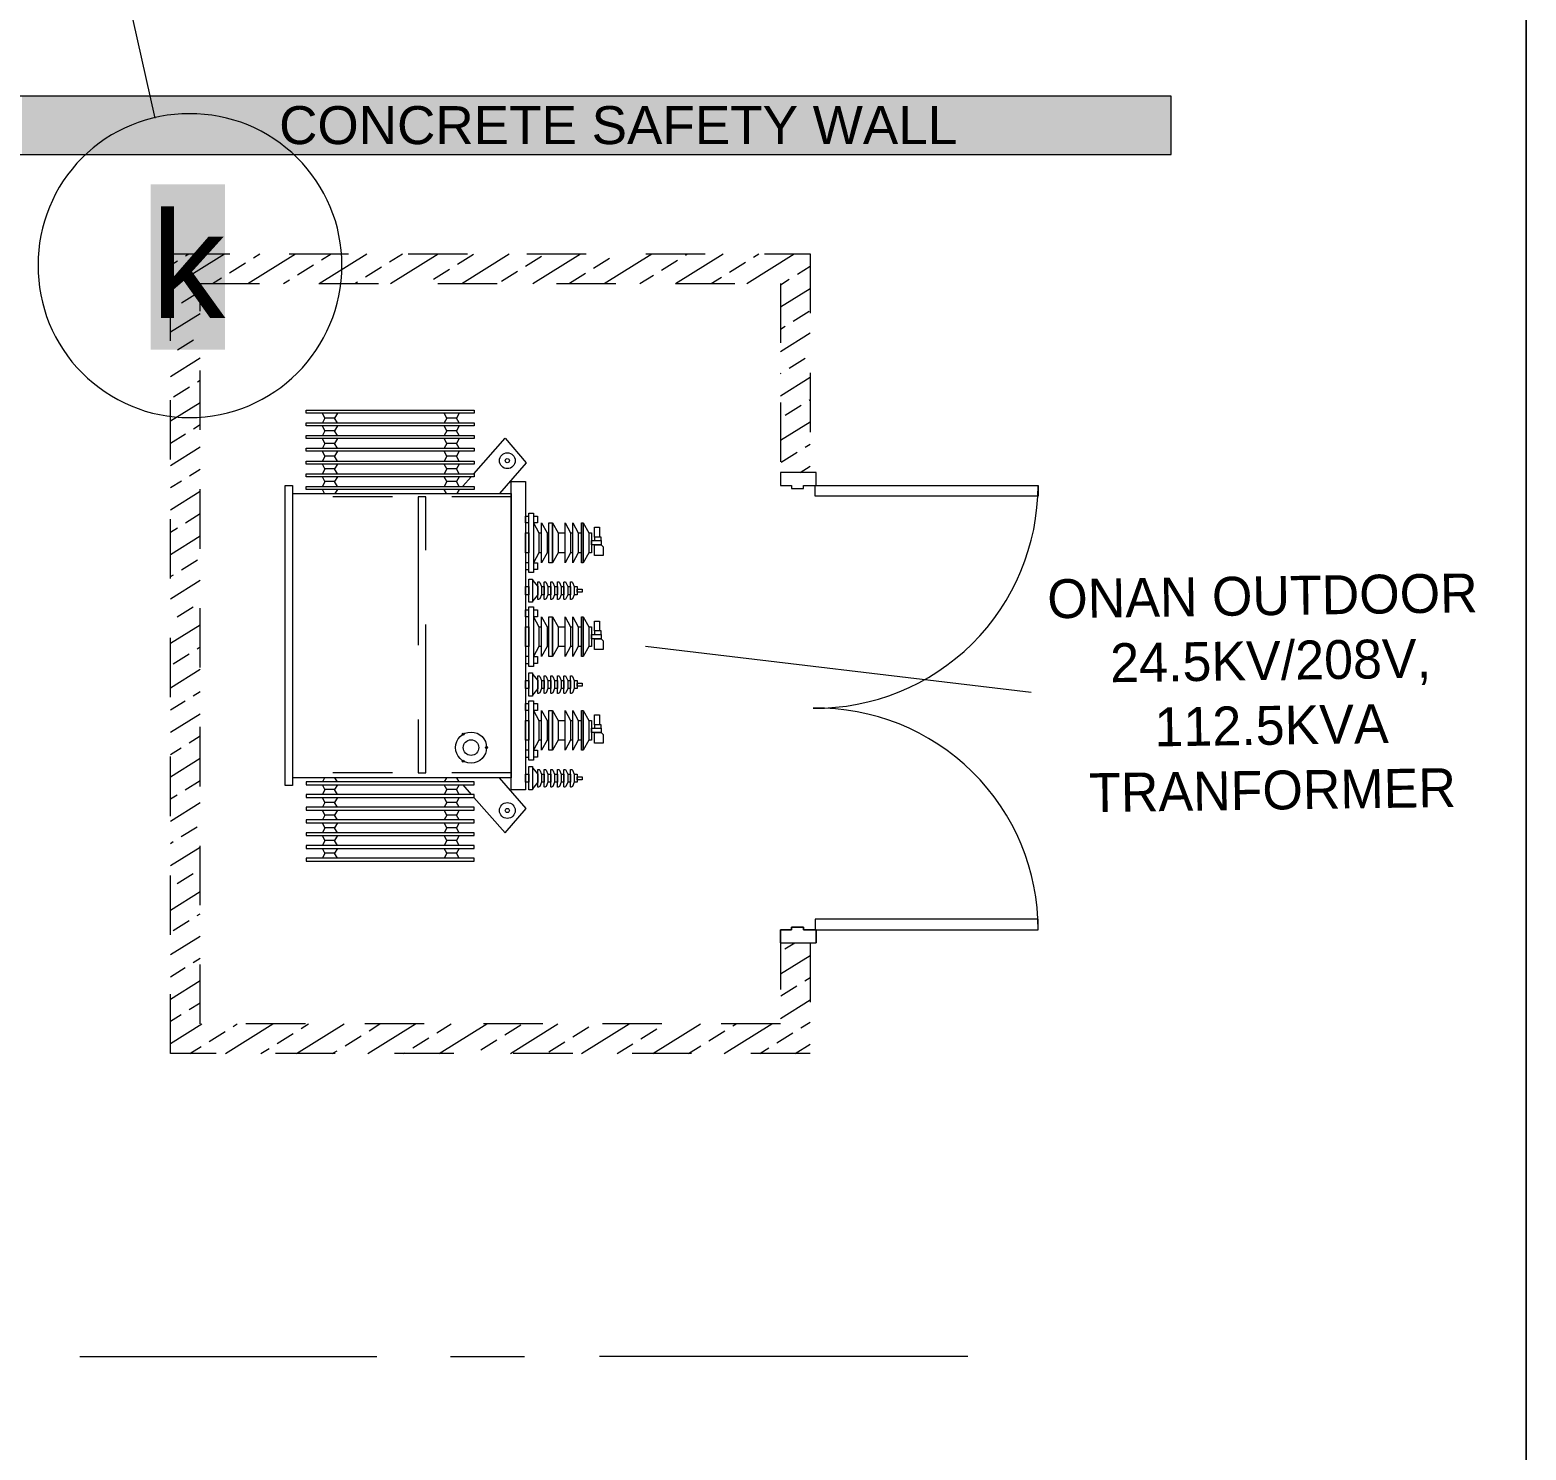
# Model space of a CAD drawing. Header units: inches. Extents: x 0.9 to 36.3, y 0.7 to 23.3.
# Drawn here: x 29.846 to 32.364, y 5.952 to 8.343 of the extents above; entities that cross this region are included whole.
import ezdxf

# ---------------------------------------------------------------- set-up
doc = ezdxf.new("R2010")
doc.units = ezdxf.units.IN
for name, pattern in [('CENTER', [50.8, 31.75, -6.35, 6.35, -6.35]), ('DASHED2', [0.375, 0.25, -0.125]), ('HIDDEN', [0.375, 0.25, -0.125])]:
    doc.linetypes.add(name, pattern=pattern)
doc.layers.add('PDF_Geometry', color=7, linetype='Continuous', lineweight=9, true_color=0x777777)
doc.layers.add('transformer', color=7, linetype='Continuous', lineweight=15, true_color=0xb1a785)
doc.layers.add('PDF_Solid Fills', color=7, linetype='Continuous', true_color=0xffffff)
doc.layers.add('PDF_Text', color=7, linetype='Continuous')
doc.styles.add('PDF Arial', font='arial.ttf')
doc.styles.get("Standard").update_dxf_attribs({"font": 'arial.ttf'})
pattern_1 = [(31.97041, (-1.401335, 0.010687), (-0.03362206, 0.05386842), []), (31.97041, (-1.35759, 0.000563), (-0.03362206, 0.05386842), [0.03175, -0.015875])]

msp = doc.modelspace()

# ---------------------------------------------------------------- hatches: boundary and pattern name
at = {"layer": 'PDF_Geometry', "linetype": 'DASHED2', "ltscale": 0.08, "transparency": 33554559}
h = msp.add_hatch(color=256, dxfattribs=at)
h.dxf.hatch_style = 1
h.paths.add_polyline_path([(31.767, 8.2313), (30.0487, 8.2313), (30.0567, 8.1956, -0.057462), (30.1145, 8.202, -0.191616), (30.2903, 8.1332), (31.767, 8.1332)])
h.paths.add_polyline_path([(30.0487, 8.2313), (29.8324, 8.2313), (29.8324, 8.1332), (29.9397, 8.1332, -0.132886), (30.0567, 8.1956)])
h.paths.add_polyline_path([(30.1145, 8.202, 0.191813), (29.9397, 8.1332), (30.2903, 8.1332, 0.191616)])
at = {"layer": 'transformer', "linetype": 'DASHED2', "ltscale": 0.05, "transparency": 33554559}
h = msp.add_hatch(dxfattribs=at)
h.set_pattern_fill('ANSI33', color=256, scale=0.01, angle=-13.0296)
h.set_pattern_definition(pattern_1)
h.paths.add_polyline_path([(31.1096, 7.916), (31.1096, 7.5979), (31.1596, 7.5979), (31.1596, 7.966), (30.0825, 7.966), (30.0825, 6.6197), (30.7382, 6.6197), (30.7498, 6.6697), (30.1325, 6.6697), (30.1325, 7.916)])
h = msp.add_hatch(dxfattribs=at)
h.set_pattern_fill('ANSI33', color=256, scale=0.01, angle=-13.0296)
h.set_pattern_definition(pattern_1)
h.paths.add_polyline_path([(31.1596, 6.8062), (31.1096, 6.8062), (31.1096, 6.6697), (30.7498, 6.6697), (30.7382, 6.6197), (31.1596, 6.6197)])

# ---------------------------------------------------------------- linework, layer by layer
at = {"layer": 'PDF_Geometry', "linetype": 'ByBlock'}
msp.add_lwpolyline([(32.3645, 1.0083), (1.135, 1.0083), (32.3645, 1.0083), (32.3645, 22.9929), (1.135, 22.9929), (32.3645, 22.9929)], close=True, dxfattribs=at)
for points in [[(30.0569, 8.1946), (29.9902, 8.4929)], [(29.8289, 8.1332), (31.767, 8.1332), (31.767, 8.2313), (29.8289, 8.2313)], [(29.93, 6.11), (30.43, 6.11)], [(30.5537, 6.1101), (30.6787, 6.1101)], [(30.8048, 6.1103), (31.4249, 6.1103)]]:
    msp.add_lwpolyline(points, dxfattribs=at)
msp.add_lwpolyline([(30.1145, 8.202, 0.416658), (29.8596, 7.947, 0.415315), (30.1145, 7.6903, 0.414084), (30.3713, 7.947, 0.415408)], format="xyb", close=True, dxfattribs=at)
at = {"layer": 'PDF_Solid Fills', "linetype": 'ByBlock', "transparency": 33554559}
msp.add_solid([(30.0494, 8.0832), (30.1744, 8.0832), (30.0494, 7.8048), (30.1744, 7.8048)], dxfattribs=at)
at = {"layer": 'transformer', "linetype": 'HIDDEN', "lineweight": 0, "ltscale": 0.1}
for p, q in [((30.6561, 7.5573), (30.2879, 7.5573)), ((30.6561, 7.0923), (30.2879, 7.0923))]:
    msp.add_line(p, q, dxfattribs=at)
at = {"layer": 'transformer', "ltscale": 6}
msp.add_line((31.5316, 7.2275), (30.8822, 7.3049), dxfattribs=at)
at = {"layer": 'transformer', "linetype": 'DASHED2', "ltscale": 0.05}
for points in [[(31.1596, 6.8062), (31.1596, 6.6197), (30.0825, 6.6197), (30.0825, 7.966), (31.1596, 7.966), (31.1596, 7.5979)], [(31.1096, 6.8279), (31.1096, 6.6697), (30.1325, 6.6697), (30.1325, 7.916), (31.1096, 7.916), (31.1096, 7.5762)]]:
    msp.add_lwpolyline(points, dxfattribs=at)
at = {"layer": 'transformer', "linetype": 'Continuous', "lineweight": 0}
for points in [[(30.5938, 7.7029), (30.5938, 7.6979), (30.3112, 7.6979), (30.3112, 7.7029)], [(30.5938, 7.6815), (30.5938, 7.6765), (30.3112, 7.6765), (30.3112, 7.6815)], [(30.5938, 7.6601), (30.5938, 7.6551), (30.3112, 7.6551), (30.3112, 7.6601)], [(30.5938, 7.6387), (30.5938, 7.6337), (30.3112, 7.6337), (30.3112, 7.6387)], [(30.5938, 7.6173), (30.5938, 7.6123), (30.3112, 7.6123), (30.3112, 7.6173)], [(30.5938, 7.5959), (30.5938, 7.5909), (30.3112, 7.5909), (30.3112, 7.5959)], [(30.6804, 7.5831), (30.6804, 7.0637), (30.6561, 7.0637), (30.6561, 7.5831)], [(30.2879, 7.5759), (30.2879, 7.071), (30.2755, 7.071), (30.2755, 7.5759)], [(30.5938, 7.5746), (30.5938, 7.5696), (30.3112, 7.5696), (30.3112, 7.5746)], [(30.6934, 7.5297), (30.6934, 7.4298), (30.6858, 7.4298), (30.6858, 7.5297)], [(30.7259, 7.5133), (30.7259, 7.4462), (30.7194, 7.4462), (30.7194, 7.5133)], [(30.7775, 7.5133), (30.7775, 7.4462), (30.7742, 7.4462), (30.7742, 7.5133)], [(30.7963, 7.4893), (30.7963, 7.5057), (30.8049, 7.5057), (30.8049, 7.4893)], [(30.6858, 7.4965), (30.6858, 7.463), (30.6804, 7.463), (30.6804, 7.4965)], [(30.8078, 7.4833), (30.8078, 7.4762), (30.7914, 7.4762), (30.7914, 7.4833)], [(30.8078, 7.4833), (30.8078, 7.4893), (30.7963, 7.4893), (30.7963, 7.4833)], [(30.6858, 7.4059), (30.6858, 7.3923), (30.6804, 7.3923), (30.6804, 7.4059)], [(30.6917, 7.4187), (30.6917, 7.3795), (30.6858, 7.3795), (30.6858, 7.4187)], [(30.7754, 7.4015), (30.7754, 7.3967), (30.7671, 7.3967), (30.7671, 7.4015)], [(30.6934, 7.3716), (30.6934, 7.2717), (30.6858, 7.2717), (30.6858, 7.3716)], [(30.7259, 7.3552), (30.7259, 7.2881), (30.7194, 7.2881), (30.7194, 7.3552)], [(30.7775, 7.3552), (30.7775, 7.2881), (30.7742, 7.2881), (30.7742, 7.3552)], [(30.6858, 7.3384), (30.6858, 7.3049), (30.6804, 7.3049), (30.6804, 7.3384)], [(30.7963, 7.3312), (30.7963, 7.3476), (30.8049, 7.3476), (30.8049, 7.3312)], [(30.8078, 7.3252), (30.8078, 7.3312), (30.7963, 7.3312), (30.7963, 7.3252)], [(30.8078, 7.3252), (30.8078, 7.3181), (30.7914, 7.3181), (30.7914, 7.3252)], [(30.6917, 7.2606), (30.6917, 7.2214), (30.6858, 7.2214), (30.6858, 7.2606)], [(30.6858, 7.2478), (30.6858, 7.2342), (30.6804, 7.2342), (30.6804, 7.2478)], [(30.7754, 7.2434), (30.7754, 7.2386), (30.7671, 7.2386), (30.7671, 7.2434)], [(30.6934, 7.2139), (30.6934, 7.114), (30.6858, 7.114), (30.6858, 7.2139)], [(30.6858, 7.1807), (30.6858, 7.1472), (30.6804, 7.1472), (30.6804, 7.1807)], [(30.7259, 7.1975), (30.7259, 7.1304), (30.7194, 7.1304), (30.7194, 7.1975)], [(30.7775, 7.1975), (30.7775, 7.1304), (30.7742, 7.1304), (30.7742, 7.1975)], [(30.7963, 7.1735), (30.7963, 7.1899), (30.8049, 7.1899), (30.8049, 7.1735)], [(30.8078, 7.1675), (30.8078, 7.1604), (30.7914, 7.1604), (30.7914, 7.1675)], [(30.8078, 7.1675), (30.8078, 7.1735), (30.7963, 7.1735), (30.7963, 7.1675)], [(30.6917, 7.1029), (30.6917, 7.0637), (30.6858, 7.0637), (30.6858, 7.1029)], [(30.5938, 7.0722), (30.5938, 7.0772), (30.3112, 7.0772), (30.3112, 7.0722)], [(30.6858, 7.0901), (30.6858, 7.0765), (30.6804, 7.0765), (30.6804, 7.0901)], [(30.7754, 7.0857), (30.7754, 7.0809), (30.7671, 7.0809), (30.7671, 7.0857)], [(30.5938, 7.0509), (30.5938, 7.0559), (30.3112, 7.0559), (30.3112, 7.0509)], [(30.5938, 7.0295), (30.5938, 7.0345), (30.3112, 7.0345), (30.3112, 7.0295)], [(30.5938, 7.0081), (30.5938, 7.0131), (30.3112, 7.0131), (30.3112, 7.0081)], [(30.5938, 6.9867), (30.5938, 6.9917), (30.3112, 6.9917), (30.3112, 6.9867)], [(30.5938, 6.9653), (30.5938, 6.9703), (30.3112, 6.9703), (30.3112, 6.9653)], [(30.5938, 6.9439), (30.5938, 6.9489), (30.3112, 6.9489), (30.3112, 6.9439)]]:
    msp.add_lwpolyline(points, close=True, dxfattribs=at)
for points in [[(30.3636, 7.6979), (30.3587, 7.6897), (30.3425, 7.6897), (30.3383, 7.6979)], [(30.3636, 7.6815), (30.3587, 7.6897), (30.3425, 7.6897), (30.3383, 7.6815)], [(30.5688, 7.6979), (30.5639, 7.6897), (30.5477, 7.6897), (30.5435, 7.6979)], [(30.5688, 7.6815), (30.5639, 7.6897), (30.5477, 7.6897), (30.5435, 7.6815)], [(30.3636, 7.6765), (30.3587, 7.6683), (30.3425, 7.6683), (30.3383, 7.6765)], [(30.3636, 7.6601), (30.3587, 7.6683), (30.3425, 7.6683), (30.3383, 7.6601)], [(30.5688, 7.6765), (30.5639, 7.6683), (30.5477, 7.6683), (30.5435, 7.6765)], [(30.5688, 7.6601), (30.5639, 7.6683), (30.5477, 7.6683), (30.5435, 7.6601)], [(30.3636, 7.6551), (30.3587, 7.6469), (30.3425, 7.6469), (30.3383, 7.6551)], [(30.3636, 7.6387), (30.3587, 7.6469), (30.3425, 7.6469), (30.3383, 7.6387)], [(30.3636, 7.6337), (30.3587, 7.6255), (30.3425, 7.6255), (30.3383, 7.6337)], [(30.5688, 7.6551), (30.5639, 7.6469), (30.5477, 7.6469), (30.5435, 7.6551)], [(30.5688, 7.6387), (30.5639, 7.6469), (30.5477, 7.6469), (30.5435, 7.6387)], [(30.5688, 7.6337), (30.5639, 7.6255), (30.5477, 7.6255), (30.5435, 7.6337)], [(30.5933, 7.5959), (30.6458, 7.6556), (30.6815, 7.6144), (30.6363, 7.5626)], [(30.3636, 7.6173), (30.3587, 7.6255), (30.3425, 7.6255), (30.3383, 7.6173)], [(30.3636, 7.6123), (30.3587, 7.6041), (30.3425, 7.6041), (30.3383, 7.6123)], [(30.5688, 7.6173), (30.5639, 7.6255), (30.5477, 7.6255), (30.5435, 7.6173)], [(30.5688, 7.6123), (30.5639, 7.6041), (30.5477, 7.6041), (30.5435, 7.6123)], [(30.3636, 7.5959), (30.3587, 7.6041), (30.3425, 7.6041), (30.3383, 7.5959)], [(30.3636, 7.5909), (30.3587, 7.5828), (30.3425, 7.5828), (30.3383, 7.5909)], [(30.3636, 7.5746), (30.3587, 7.5828), (30.3425, 7.5828), (30.3383, 7.5746)], [(30.5688, 7.5959), (30.5639, 7.6041), (30.5477, 7.6041), (30.5435, 7.5959)], [(30.5688, 7.5909), (30.5639, 7.5828), (30.5477, 7.5828), (30.5435, 7.5909)], [(30.5688, 7.5746), (30.5639, 7.5828), (30.5477, 7.5828), (30.5435, 7.5746)], [(30.5747, 7.5749), (30.5889, 7.5909)], [(30.2879, 7.5626), (30.6561, 7.5626), (30.6561, 7.0842), (30.2879, 7.0842)], [(30.3419, 7.5626), (30.3383, 7.5696)], [(30.3636, 7.5696), (30.3594, 7.5626)], [(30.5471, 7.5626), (30.5435, 7.5696)], [(30.5688, 7.5696), (30.5646, 7.5626)], [(30.6858, 7.5133), (30.6804, 7.5133), (30.6804, 7.5247), (30.6858, 7.5247)], [(30.6934, 7.5247), (30.7003, 7.5247), (30.7003, 7.5133), (30.6934, 7.5133), (30.7025, 7.4965), (30.7025, 7.463), (30.6934, 7.4462), (30.7003, 7.4462), (30.7003, 7.4348), (30.6934, 7.4348)], [(30.7074, 7.4462), (30.7074, 7.5133), (30.7165, 7.4965), (30.7165, 7.463), (30.7074, 7.4462)], [(30.7259, 7.4462), (30.7259, 7.5133), (30.735, 7.4965), (30.735, 7.463), (30.7259, 7.4462)], [(30.7468, 7.4462), (30.7468, 7.5133), (30.7559, 7.4965), (30.7559, 7.463), (30.7468, 7.4462)], [(30.7596, 7.4462), (30.7596, 7.5133), (30.7688, 7.4965), (30.7688, 7.463), (30.7596, 7.4462)], [(30.7775, 7.4462), (30.7775, 7.5133), (30.7866, 7.4965), (30.7866, 7.463), (30.7775, 7.4462)], [(30.7025, 7.4965), (30.7074, 7.4965)], [(30.7165, 7.4965), (30.7194, 7.4965)], [(30.735, 7.4965), (30.7468, 7.4965)], [(30.7559, 7.4965), (30.7596, 7.4965)], [(30.7688, 7.4965), (30.7742, 7.4965)], [(30.7866, 7.4965), (30.7914, 7.4965), (30.7914, 7.463), (30.7866, 7.463)], [(30.7074, 7.463), (30.7025, 7.463)], [(30.7194, 7.463), (30.7165, 7.463)], [(30.7468, 7.463), (30.735, 7.463)], [(30.7596, 7.463), (30.7559, 7.463)], [(30.7742, 7.463), (30.7688, 7.463)], [(30.8078, 7.4762), (30.811, 7.4729), (30.811, 7.4583), (30.7963, 7.4583), (30.7963, 7.4762), (30.8078, 7.4762)], [(30.6858, 7.4462), (30.6804, 7.4462), (30.6804, 7.4348), (30.6858, 7.4348)], [(30.6917, 7.4169), (30.7008, 7.4059), (30.7008, 7.3923), (30.6917, 7.3813)], [(30.707, 7.4059), (30.7118, 7.4059), (30.7118, 7.3923), (30.707, 7.3923)], [(30.718, 7.4059), (30.7229, 7.4059), (30.7229, 7.3923), (30.718, 7.3923)], [(30.7291, 7.4059), (30.7339, 7.4059), (30.7339, 7.3923), (30.7291, 7.3923)], [(30.7401, 7.4059), (30.745, 7.4059), (30.745, 7.3923), (30.7401, 7.3923)], [(30.7512, 7.4059), (30.756, 7.4059), (30.756, 7.3923), (30.7512, 7.3923)], [(30.7622, 7.4059), (30.7671, 7.4059), (30.7671, 7.3923), (30.7622, 7.3923)], [(30.6858, 7.3552), (30.6804, 7.3552), (30.6804, 7.3666), (30.6858, 7.3666)], [(30.6934, 7.3666), (30.7003, 7.3666), (30.7003, 7.3552), (30.6934, 7.3552), (30.7025, 7.3384), (30.7025, 7.3049), (30.6934, 7.2881), (30.7003, 7.2881), (30.7003, 7.2767), (30.6934, 7.2767)], [(30.7074, 7.2881), (30.7074, 7.3552), (30.7165, 7.3384), (30.7165, 7.3049), (30.7074, 7.2881)], [(30.7259, 7.2881), (30.7259, 7.3552), (30.735, 7.3384), (30.735, 7.3049), (30.7259, 7.2881)], [(30.7468, 7.2881), (30.7468, 7.3552), (30.7559, 7.3384), (30.7559, 7.3049), (30.7468, 7.2881)], [(30.7596, 7.2881), (30.7596, 7.3552), (30.7688, 7.3384), (30.7688, 7.3049), (30.7596, 7.2881)], [(30.7775, 7.2881), (30.7775, 7.3552), (30.7866, 7.3384), (30.7866, 7.3049), (30.7775, 7.2881)], [(30.7025, 7.3384), (30.7074, 7.3384)], [(30.7165, 7.3384), (30.7194, 7.3384)], [(30.735, 7.3384), (30.7468, 7.3384)], [(30.7559, 7.3384), (30.7596, 7.3384)], [(30.7688, 7.3384), (30.7742, 7.3384)], [(30.7866, 7.3384), (30.7914, 7.3384), (30.7914, 7.3049), (30.7866, 7.3049)], [(30.7074, 7.3049), (30.7025, 7.3049)], [(30.7194, 7.3049), (30.7165, 7.3049)], [(30.7468, 7.3049), (30.735, 7.3049)], [(30.7596, 7.3049), (30.7559, 7.3049)], [(30.7742, 7.3049), (30.7688, 7.3049)], [(30.8078, 7.3181), (30.811, 7.3148), (30.811, 7.3002), (30.7963, 7.3002), (30.7963, 7.3181), (30.8078, 7.3181)], [(30.6858, 7.2881), (30.6804, 7.2881), (30.6804, 7.2767), (30.6858, 7.2767)], [(30.6917, 7.2588), (30.7008, 7.2478), (30.7008, 7.2342), (30.6917, 7.2232)], [(30.707, 7.2478), (30.7118, 7.2478), (30.7118, 7.2342), (30.707, 7.2342)], [(30.718, 7.2478), (30.7229, 7.2478), (30.7229, 7.2342), (30.718, 7.2342)], [(30.7291, 7.2478), (30.7339, 7.2478), (30.7339, 7.2342), (30.7291, 7.2342)], [(30.7401, 7.2478), (30.745, 7.2478), (30.745, 7.2342), (30.7401, 7.2342)], [(30.7512, 7.2478), (30.756, 7.2478), (30.756, 7.2342), (30.7512, 7.2342)], [(30.7622, 7.2478), (30.7671, 7.2478), (30.7671, 7.2342), (30.7622, 7.2342)], [(30.6858, 7.1975), (30.6804, 7.1975), (30.6804, 7.2089), (30.6858, 7.2089)], [(30.6934, 7.2089), (30.7003, 7.2089), (30.7003, 7.1975), (30.6934, 7.1975), (30.7025, 7.1807), (30.7025, 7.1472), (30.6934, 7.1304), (30.7003, 7.1304), (30.7003, 7.119), (30.6934, 7.119)], [(30.7025, 7.1807), (30.7074, 7.1807)], [(30.7074, 7.1304), (30.7074, 7.1975), (30.7165, 7.1807), (30.7165, 7.1472), (30.7074, 7.1304)], [(30.7165, 7.1807), (30.7194, 7.1807)], [(30.7259, 7.1304), (30.7259, 7.1975), (30.735, 7.1807), (30.735, 7.1472), (30.7259, 7.1304)], [(30.735, 7.1807), (30.7468, 7.1807)], [(30.7468, 7.1304), (30.7468, 7.1975), (30.7559, 7.1807), (30.7559, 7.1472), (30.7468, 7.1304)], [(30.7559, 7.1807), (30.7596, 7.1807)], [(30.7596, 7.1304), (30.7596, 7.1975), (30.7688, 7.1807), (30.7688, 7.1472), (30.7596, 7.1304)], [(30.7688, 7.1807), (30.7742, 7.1807)], [(30.7775, 7.1304), (30.7775, 7.1975), (30.7866, 7.1807), (30.7866, 7.1472), (30.7775, 7.1304)], [(30.7866, 7.1807), (30.7914, 7.1807), (30.7914, 7.1472), (30.7866, 7.1472)], [(30.8078, 7.1604), (30.811, 7.1571), (30.811, 7.1426), (30.7963, 7.1426), (30.7963, 7.1604), (30.8078, 7.1604)], [(30.6858, 7.1304), (30.6804, 7.1304), (30.6804, 7.119), (30.6858, 7.119)], [(30.7074, 7.1472), (30.7025, 7.1472)], [(30.7194, 7.1472), (30.7165, 7.1472)], [(30.7468, 7.1472), (30.735, 7.1472)], [(30.7596, 7.1472), (30.7559, 7.1472)], [(30.7742, 7.1472), (30.7688, 7.1472)], [(30.3419, 7.0842), (30.3383, 7.0772)], [(30.3636, 7.0772), (30.3594, 7.0842)], [(30.5471, 7.0842), (30.5435, 7.0772)], [(30.5688, 7.0772), (30.5646, 7.0842)], [(30.5933, 7.0509), (30.6458, 6.9912), (30.6815, 7.0325), (30.6363, 7.0842)], [(30.6917, 7.1011), (30.7008, 7.0901), (30.7008, 7.0765), (30.6917, 7.0656)], [(30.707, 7.0901), (30.7118, 7.0901), (30.7118, 7.0765), (30.707, 7.0765)], [(30.718, 7.0901), (30.7229, 7.0901), (30.7229, 7.0765), (30.718, 7.0765)], [(30.7291, 7.0901), (30.7339, 7.0901), (30.7339, 7.0765), (30.7291, 7.0765)], [(30.7401, 7.0901), (30.745, 7.0901), (30.745, 7.0765), (30.7401, 7.0765)], [(30.7512, 7.0901), (30.756, 7.0901), (30.756, 7.0765), (30.7512, 7.0765)], [(30.7622, 7.0901), (30.7671, 7.0901), (30.7671, 7.0765), (30.7622, 7.0765)], [(30.3636, 7.0722), (30.3587, 7.0641), (30.3425, 7.0641), (30.3383, 7.0722)], [(30.3636, 7.0559), (30.3587, 7.0641), (30.3425, 7.0641), (30.3383, 7.0559)], [(30.5688, 7.0722), (30.5639, 7.0641), (30.5477, 7.0641), (30.5435, 7.0722)], [(30.5688, 7.0559), (30.5639, 7.0641), (30.5477, 7.0641), (30.5435, 7.0559)], [(30.5747, 7.072), (30.5889, 7.0559)], [(30.3636, 7.0509), (30.3587, 7.0427), (30.3425, 7.0427), (30.3383, 7.0509)], [(30.3636, 7.0345), (30.3587, 7.0427), (30.3425, 7.0427), (30.3383, 7.0345)], [(30.3636, 7.0295), (30.3587, 7.0213), (30.3425, 7.0213), (30.3383, 7.0295)], [(30.5688, 7.0509), (30.5639, 7.0427), (30.5477, 7.0427), (30.5435, 7.0509)], [(30.5688, 7.0345), (30.5639, 7.0427), (30.5477, 7.0427), (30.5435, 7.0345)], [(30.5688, 7.0295), (30.5639, 7.0213), (30.5477, 7.0213), (30.5435, 7.0295)], [(30.3636, 7.0131), (30.3587, 7.0213), (30.3425, 7.0213), (30.3383, 7.0131)], [(30.3636, 7.0081), (30.3587, 6.9999), (30.3425, 6.9999), (30.3383, 7.0081)], [(30.5688, 7.0131), (30.5639, 7.0213), (30.5477, 7.0213), (30.5435, 7.0131)], [(30.5688, 7.0081), (30.5639, 6.9999), (30.5477, 6.9999), (30.5435, 7.0081)], [(30.3636, 6.9917), (30.3587, 6.9999), (30.3425, 6.9999), (30.3383, 6.9917)], [(30.3636, 6.9867), (30.3587, 6.9785), (30.3425, 6.9785), (30.3383, 6.9867)], [(30.3636, 6.9703), (30.3587, 6.9785), (30.3425, 6.9785), (30.3383, 6.9703)], [(30.5688, 6.9917), (30.5639, 6.9999), (30.5477, 6.9999), (30.5435, 6.9917)], [(30.5688, 6.9867), (30.5639, 6.9785), (30.5477, 6.9785), (30.5435, 6.9867)], [(30.5688, 6.9703), (30.5639, 6.9785), (30.5477, 6.9785), (30.5435, 6.9703)], [(30.3636, 6.9653), (30.3587, 6.9571), (30.3425, 6.9571), (30.3383, 6.9653)], [(30.3636, 6.9489), (30.3587, 6.9571), (30.3425, 6.9571), (30.3383, 6.9489)], [(30.5688, 6.9653), (30.5639, 6.9571), (30.5477, 6.9571), (30.5435, 6.9653)], [(30.5688, 6.9489), (30.5639, 6.9571), (30.5477, 6.9571), (30.5435, 6.9489)]]:
    msp.add_lwpolyline(points, dxfattribs=at)
at = {"layer": 'transformer', "linetype": 'ByBlock'}
for points in [[(31.1096, 7.5979), (31.1096, 7.5762), (31.1279, 7.5762), (31.1279, 7.5712), (31.1479, 7.5712), (31.1479, 7.5762), (31.1696, 7.5762), (31.1696, 7.5979)], [(31.5429, 7.5762), (31.5429, 7.5579), (31.1679, 7.5579), (31.1679, 7.5762)], [(31.1096, 6.8062), (31.1696, 6.8062), (31.1696, 6.8279), (31.1479, 6.8279), (31.1479, 6.8329), (31.1279, 6.8329), (31.1279, 6.8279), (31.1096, 6.8279)], [(31.5429, 6.8279), (31.5429, 6.8462), (31.1679, 6.8462), (31.1679, 6.8279)]]:
    msp.add_lwpolyline(points, close=True, dxfattribs=at)
for points in [[(31.1096, 7.5979), (31.1096, 7.5762), (31.1279, 7.5762), (31.1279, 7.5712), (31.1479, 7.5712), (31.1479, 7.5762), (31.1696, 7.5762)], [(31.1096, 6.8062), (31.1096, 6.8279), (31.1279, 6.8279), (31.1279, 6.8329), (31.1479, 6.8329), (31.1479, 6.8279), (31.1696, 6.8279), (31.1696, 6.8062)]]:
    msp.add_lwpolyline(points, dxfattribs=at)
at = {"layer": 'transformer', "linetype": 'DASHED2', "lineweight": 0}
msp.add_lwpolyline([(30.4997, 7.5573), (30.4997, 7.0923), (30.5124, 7.0923), (30.5124, 7.5573)], close=True, dxfattribs=at)
at = {"layer": 'transformer', "linetype": 'ByBlock'}
msp.add_lwpolyline([(31.5429, 6.8279, 0.420932), (31.1646, 7.2012, 0.417351), (31.5429, 7.5762)], format="xyb", dxfattribs=at)
at = {"layer": 'transformer', "linetype": 'Continuous', "lineweight": 0}
for points in [[(30.7008, 7.4134, -0.414214), (30.7014, 7.414), (30.7018, 7.414, -0.222881), (30.7041, 7.4129), (30.707, 7.4059), (30.707, 7.3923), (30.7041, 7.3853, -0.222881), (30.7018, 7.3842), (30.7014, 7.3842, -0.414214), (30.7008, 7.3848)], [(30.7118, 7.4134, -0.414214), (30.7124, 7.414), (30.7129, 7.414, -0.222881), (30.7151, 7.4129), (30.718, 7.4059), (30.718, 7.3923), (30.7151, 7.3853, -0.222881), (30.7129, 7.3842), (30.7124, 7.3842, -0.414214), (30.7118, 7.3848)], [(30.7229, 7.4134, -0.414214), (30.7235, 7.414), (30.7239, 7.414, -0.222881), (30.7262, 7.4129), (30.7291, 7.4059), (30.7291, 7.3923), (30.7262, 7.3853, -0.222881), (30.7239, 7.3842), (30.7235, 7.3842, -0.414214), (30.7229, 7.3848)], [(30.7339, 7.4134, -0.414214), (30.7345, 7.414), (30.735, 7.414, -0.222881), (30.7372, 7.4129), (30.7401, 7.4059), (30.7401, 7.3923), (30.7372, 7.3853, -0.222881), (30.735, 7.3842), (30.7345, 7.3842, -0.414214), (30.7339, 7.3848)], [(30.745, 7.4134, -0.414214), (30.7456, 7.414), (30.746, 7.414, -0.222881), (30.7483, 7.4129), (30.7512, 7.4059), (30.7512, 7.3923), (30.7483, 7.3853, -0.222881), (30.746, 7.3842), (30.7456, 7.3842, -0.414214), (30.745, 7.3848)], [(30.756, 7.4134, -0.414214), (30.7566, 7.414), (30.7571, 7.414, -0.222881), (30.7593, 7.4129), (30.7622, 7.4059), (30.7622, 7.3923), (30.7593, 7.3853, -0.222881), (30.7571, 7.3842), (30.7566, 7.3842, -0.414214), (30.756, 7.3848)], [(30.7008, 7.2553, -0.414214), (30.7014, 7.2559), (30.7018, 7.2559, -0.222881), (30.7041, 7.2548), (30.707, 7.2478), (30.707, 7.2342), (30.7041, 7.2272, -0.222881), (30.7018, 7.2262), (30.7014, 7.2262, -0.414214), (30.7008, 7.2267)], [(30.7118, 7.2553, -0.414214), (30.7124, 7.2559), (30.7129, 7.2559, -0.222881), (30.7151, 7.2548), (30.718, 7.2478), (30.718, 7.2342), (30.7151, 7.2272, -0.222881), (30.7129, 7.2262), (30.7124, 7.2262, -0.414214), (30.7118, 7.2267)], [(30.7229, 7.2553, -0.414214), (30.7235, 7.2559), (30.7239, 7.2559, -0.222881), (30.7262, 7.2548), (30.7291, 7.2478), (30.7291, 7.2342), (30.7262, 7.2272, -0.222881), (30.7239, 7.2262), (30.7235, 7.2262, -0.414214), (30.7229, 7.2267)], [(30.7339, 7.2553, -0.414214), (30.7345, 7.2559), (30.735, 7.2559, -0.222881), (30.7372, 7.2548), (30.7401, 7.2478), (30.7401, 7.2342), (30.7372, 7.2272, -0.222881), (30.735, 7.2262), (30.7345, 7.2262, -0.414214), (30.7339, 7.2267)], [(30.745, 7.2553, -0.414214), (30.7456, 7.2559), (30.746, 7.2559, -0.222881), (30.7483, 7.2548), (30.7512, 7.2478), (30.7512, 7.2342), (30.7483, 7.2272, -0.222881), (30.746, 7.2262), (30.7456, 7.2262, -0.414214), (30.745, 7.2267)], [(30.756, 7.2553, -0.414214), (30.7566, 7.2559), (30.7571, 7.2559, -0.222881), (30.7593, 7.2548), (30.7622, 7.2478), (30.7622, 7.2342), (30.7593, 7.2272, -0.222881), (30.7571, 7.2262), (30.7566, 7.2262, -0.414214), (30.756, 7.2267)], [(30.7008, 7.0976, -0.414214), (30.7014, 7.0982), (30.7018, 7.0982, -0.222881), (30.7041, 7.0971), (30.707, 7.0901), (30.707, 7.0765), (30.7041, 7.0695, -0.222881), (30.7018, 7.0685), (30.7014, 7.0685, -0.414214), (30.7008, 7.0691)], [(30.7118, 7.0976, -0.414214), (30.7124, 7.0982), (30.7129, 7.0982, -0.222881), (30.7151, 7.0971), (30.718, 7.0901), (30.718, 7.0765), (30.7151, 7.0695, -0.222881), (30.7129, 7.0685), (30.7124, 7.0685, -0.414214), (30.7118, 7.0691)], [(30.7229, 7.0976, -0.414214), (30.7235, 7.0982), (30.7239, 7.0982, -0.222881), (30.7262, 7.0971), (30.7291, 7.0901), (30.7291, 7.0765), (30.7262, 7.0695, -0.222881), (30.7239, 7.0685), (30.7235, 7.0685, -0.414214), (30.7229, 7.0691)], [(30.7339, 7.0976, -0.414214), (30.7345, 7.0982), (30.735, 7.0982, -0.222881), (30.7372, 7.0971), (30.7401, 7.0901), (30.7401, 7.0765), (30.7372, 7.0695, -0.222881), (30.735, 7.0685), (30.7345, 7.0685, -0.414214), (30.7339, 7.0691)], [(30.745, 7.0976, -0.414214), (30.7456, 7.0982), (30.746, 7.0982, -0.222881), (30.7483, 7.0971), (30.7512, 7.0901), (30.7512, 7.0765), (30.7483, 7.0695, -0.222881), (30.746, 7.0685), (30.7456, 7.0685, -0.414214), (30.745, 7.0691)], [(30.756, 7.0976, -0.414214), (30.7566, 7.0982), (30.7571, 7.0982, -0.222881), (30.7593, 7.0971), (30.7622, 7.0901), (30.7622, 7.0765), (30.7593, 7.0695, -0.222881), (30.7571, 7.0685), (30.7566, 7.0685, -0.414214), (30.756, 7.0691)]]:
    msp.add_lwpolyline(points, format="xyb", close=True, dxfattribs=at)
for centre, radius in [((30.6496, 7.6178), 0.0133), ((30.6496, 7.6178), 0.00352), ((30.5885, 7.1349), 0.0262), ((30.5754, 7.1576), 0.00175), ((30.5885, 7.1349), 0.0131), ((30.6496, 7.029), 0.0133), ((30.6496, 7.029), 0.00352)]:
    msp.add_circle(centre, radius, dxfattribs=at)
at = {"layer": 'transformer', "color": 1}
for centre in [(30.6147, 7.1349), (30.5754, 7.1122)]:
    msp.add_circle(centre, 0.00175, dxfattribs=at)

# ---------------------------------------------------------------- texts
at = {"layer": 'PDF_Text', "linetype": 'ByBlock', "insert": (30.2295, 8.2147), "char_height": 0.063947, "width": 1.21346, "attachment_point": 1}
msp.add_mtext('\\pxqc;CONCRETE SAFETY WALL', dxfattribs=at)
at = {"layer": 'PDF_Text', "color": 8, "linetype": 'ByBlock', "true_color": 0x777777, "insert": (30.05, 7.9472), "char_height": 0.1787, "attachment_point": 4, "style": 'PDF Arial'}
msp.add_mtext('k', dxfattribs=at)
at = {"layer": 'transformer', "linetype": 'CENTER', "ltscale": 0.01, "insert": (31.5076, 7.4172), "char_height": 0.065445, "attachment_point": 1, "rotation": 0.826}
msp.add_mtext_dynamic_manual_height_columns('\\pxqc;{\\Fgdt|c0;ONAN OUTDOOR  24.5KV/208V, 112.5KVA TRANFORMER }', width=0.849695, gutter_width=0.3272, heights=[0], dxfattribs=at)

doc.saveas('drawing.dxf')
